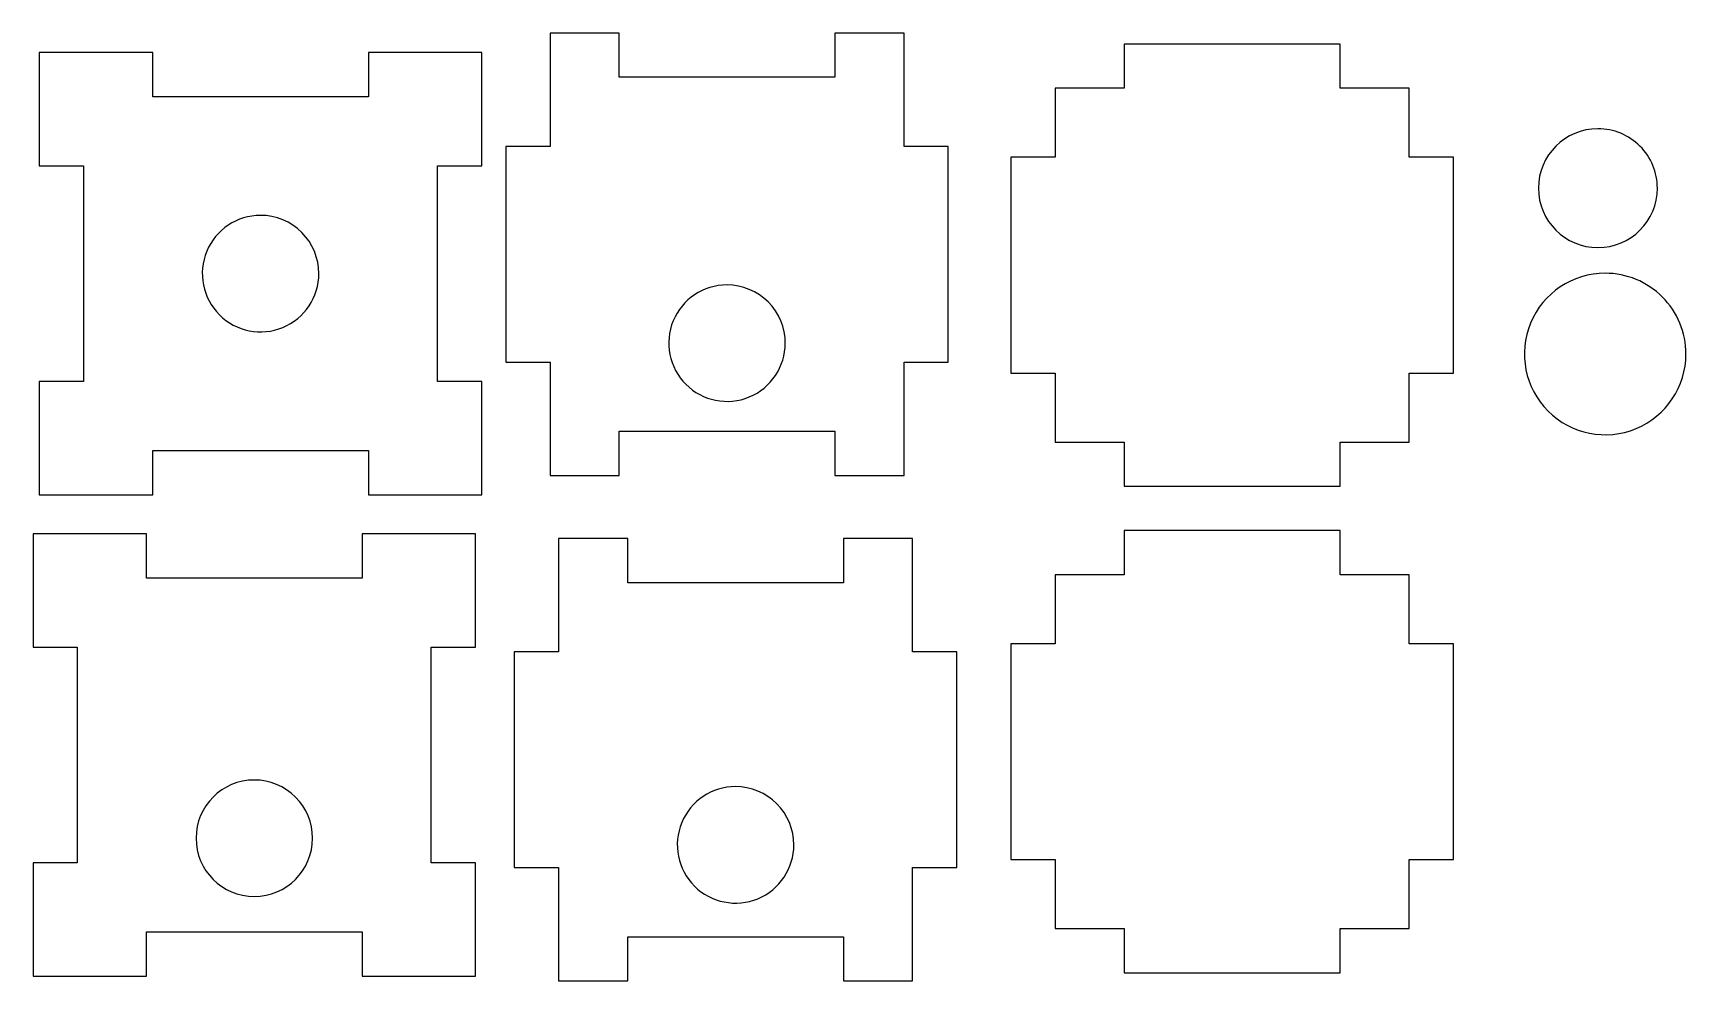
# Model space of a CAD drawing. Header units: millimetres. Extents: x 1 to 113, y 0 to 65.
import ezdxf

# ---------------------------------------------------------------- set-up
doc = ezdxf.new("R2010")
doc.units = ezdxf.units.MM
doc.layers.get('0').update_dxf_attribs({"linetype": 'CONTINUOUS'})

msp = doc.modelspace()

# ---------------------------------------------------------------- linework, layer by layer
at = {"color": 1}
for points in [[(35.610481, 64.54287), (35.610481, 56.85787), (32.610481, 56.85787), (32.610481, 42.22787), (35.610481, 42.22787), (35.610481, 34.54287), (40.295481, 34.54287), (40.295481, 37.54287), (54.925481, 37.54287), (54.925481, 34.54287), (59.610481, 34.54287), (59.610481, 42.22787), (62.610481, 42.22787), (62.610481, 56.85787), (59.610481, 56.85787), (59.610481, 64.54287), (54.925481, 64.54287), (54.925481, 61.54287), (40.295481, 61.54287), (40.295481, 64.54287)], [(0.986687, 63.226209), (0.986687, 55.541209), (3.986686, 55.541209), (3.986686, 40.911209), (0.986687, 40.911209), (0.986687, 33.226209), (8.671686, 33.226209), (8.671686, 36.226209), (23.301686, 36.226209), (23.301686, 33.226209), (30.986686, 33.226209), (30.986686, 40.911209), (27.986686, 40.911209), (27.986686, 55.541209), (30.986686, 55.541209), (30.986686, 63.226209), (23.301686, 63.226209), (23.301686, 60.226209), (8.671686, 60.226209), (8.671686, 63.226209)], [(69.857246, 60.798702), (69.857246, 56.113702), (66.857246, 56.113702), (66.857246, 41.483702), (69.857246, 41.483702), (69.857246, 36.798702), (74.542246, 36.798702), (74.542246, 33.798702), (89.172246, 33.798702), (89.172246, 36.798702), (93.857246, 36.798702), (93.857246, 41.483702), (96.857246, 41.483702), (96.857246, 56.113702), (93.857246, 56.113702), (93.857246, 60.798702), (89.172246, 60.798702), (89.172246, 63.798702), (74.542246, 63.798702), (74.542246, 60.798702)], [(106.654976, 58.053366)], [(15.986686, 52.176613)], [(107.146466, 48.250585)], [(47.610481, 47.460274)], [(0.562257, 30.572231), (0.562257, 22.887231), (3.562257, 22.887231), (3.562257, 8.257231), (0.562257, 8.257231), (0.562257, 0.572231), (8.247257, 0.572231), (8.247257, 3.572231), (22.877258, 3.572231), (22.877258, 0.572231), (30.562258, 0.572231), (30.562258, 8.257231), (27.562258, 8.257231), (27.562258, 22.887231), (30.562258, 22.887231), (30.562258, 30.572231), (22.877258, 30.572231), (22.877258, 27.572231), (8.247257, 27.572231), (8.247257, 30.572231)], [(69.857246, 27.798702), (69.857246, 23.113702), (66.857246, 23.113702), (66.857246, 8.483702), (69.857246, 8.483702), (69.857246, 3.798702), (74.542246, 3.798702), (74.542246, 0.798702), (89.172246, 0.798702), (89.172246, 3.798702), (93.857246, 3.798702), (93.857246, 8.483702), (96.857246, 8.483702), (96.857246, 23.113702), (93.857246, 23.113702), (93.857246, 27.798702), (89.172246, 27.798702), (89.172246, 30.798702), (74.542246, 30.798702), (74.542246, 27.798702)], [(36.190448, 30.250004), (36.190448, 22.565004), (33.190448, 22.565004), (33.190448, 7.935004), (36.190448, 7.935004), (36.190448, 0.250004), (40.875448, 0.250004), (40.875448, 3.250004), (55.505448, 3.250004), (55.505448, 0.250004), (60.190448, 0.250004), (60.190448, 7.935004), (63.190448, 7.935004), (63.190448, 22.565004), (60.190448, 22.565004), (60.190448, 30.250004), (55.505448, 30.250004), (55.505448, 27.250004), (40.875448, 27.250004), (40.875448, 30.250004)], [(15.562256, 13.879275)], [(48.190448, 13.431273)]]:
    msp.add_lwpolyline(points, close=True, dxfattribs=at)
for points in [[(106.654976, 58.053366), (104.427971, 58.053366), (102.622627, 56.248022), (102.622627, 54.021017)], [(109.506277, 56.872319), (108.750065, 57.628531), (107.724421, 58.053366), (106.654976, 58.053366)], [(110.687325, 54.021017), (110.687325, 55.090462), (110.26249, 56.116106), (109.506277, 56.872319)], [(102.622627, 54.021017), (102.622627, 51.794012), (104.427971, 49.988667), (106.654976, 49.988667)], [(106.654976, 49.988667), (108.881981, 49.988667), (110.687325, 51.794012), (110.687325, 54.021017)], [(15.986686, 52.176613), (14.388897, 52.176613), (12.948436, 51.214128), (12.336989, 49.737963)], [(18.780043, 51.019566), (18.039199, 51.760411), (17.034398, 52.176613), (15.986686, 52.176613)], [(19.93709, 48.226209), (19.93709, 49.273921), (19.520888, 50.278722), (18.780043, 51.019566)], [(12.336989, 49.737963), (11.725541, 48.261798), (12.063521, 46.562659), (13.193329, 45.432852)], [(17.49844, 44.576512), (18.974605, 45.187959), (19.93709, 46.62842), (19.93709, 48.226209)], [(107.146466, 48.250585), (104.931618, 48.250585), (102.934859, 46.916393), (102.087274, 44.870141)], [(111.018604, 46.646693), (109.991649, 47.673648), (108.5988, 48.250585), (107.146466, 48.250585)], [(47.610481, 47.460274), (46.012692, 47.460274), (44.572231, 46.497789), (43.960784, 45.021624)], [(50.403838, 46.303227), (49.662994, 47.044072), (48.658193, 47.460274), (47.610481, 47.460274)], [(51.560885, 43.50987), (51.560885, 44.557582), (51.144683, 45.562383), (50.403838, 46.303227)], [(112.622496, 42.774555), (112.622496, 44.226889), (112.045559, 45.619738), (111.018604, 46.646693)], [(13.193329, 45.432852), (14.323136, 44.303044), (16.022275, 43.965064), (17.49844, 44.576512)], [(43.960784, 45.021624), (43.349336, 43.545459), (43.687316, 41.84632), (44.817124, 40.716513)], [(102.087274, 44.870141), (101.239688, 42.823889), (101.708194, 40.468551), (103.274328, 38.902417)], [(49.122235, 39.860173), (50.5984, 40.47162), (51.560885, 41.912081), (51.560885, 43.50987)], [(109.242052, 37.715363), (111.288304, 38.562948), (112.622496, 40.559707), (112.622496, 42.774555)], [(44.817124, 40.716513), (45.946931, 39.586705), (47.64607, 39.248725), (49.122235, 39.860173)], [(103.274328, 38.902417), (104.840462, 37.336283), (107.1958, 36.867777), (109.242052, 37.715363)], [(15.562256, 13.879275), (13.380508, 13.879275), (11.611852, 12.110619), (11.611852, 9.928871)], [(18.355613, 12.722228), (17.614769, 13.463073), (16.609968, 13.879275), (15.562256, 13.879275)], [(19.51266, 9.928871), (19.51266, 10.976583), (19.096458, 11.981384), (18.355613, 12.722228)], [(48.190448, 13.431273), (46.592659, 13.431273), (45.152198, 12.468788), (44.540751, 10.992623)], [(50.983805, 12.274226), (50.242961, 13.015071), (49.23816, 13.431273), (48.190448, 13.431273)], [(52.140852, 9.480869), (52.140852, 10.528581), (51.72465, 11.533382), (50.983805, 12.274226)], [(44.540751, 10.992623), (43.929303, 9.516458), (44.267283, 7.817319), (45.397091, 6.687512)], [(11.611852, 9.928871), (11.611852, 7.747123), (13.380508, 5.978467), (15.562256, 5.978467)], [(15.562256, 5.978467), (17.744004, 5.978467), (19.51266, 7.747123), (19.51266, 9.928871)], [(49.702202, 5.831172), (51.178367, 6.442619), (52.140852, 7.88308), (52.140852, 9.480869)], [(45.397091, 6.687512), (46.526898, 5.557704), (48.226037, 5.219724), (49.702202, 5.831172)]]:
    msp.add_open_spline(points, degree=3, dxfattribs=at)

doc.saveas('drawing.dxf')
